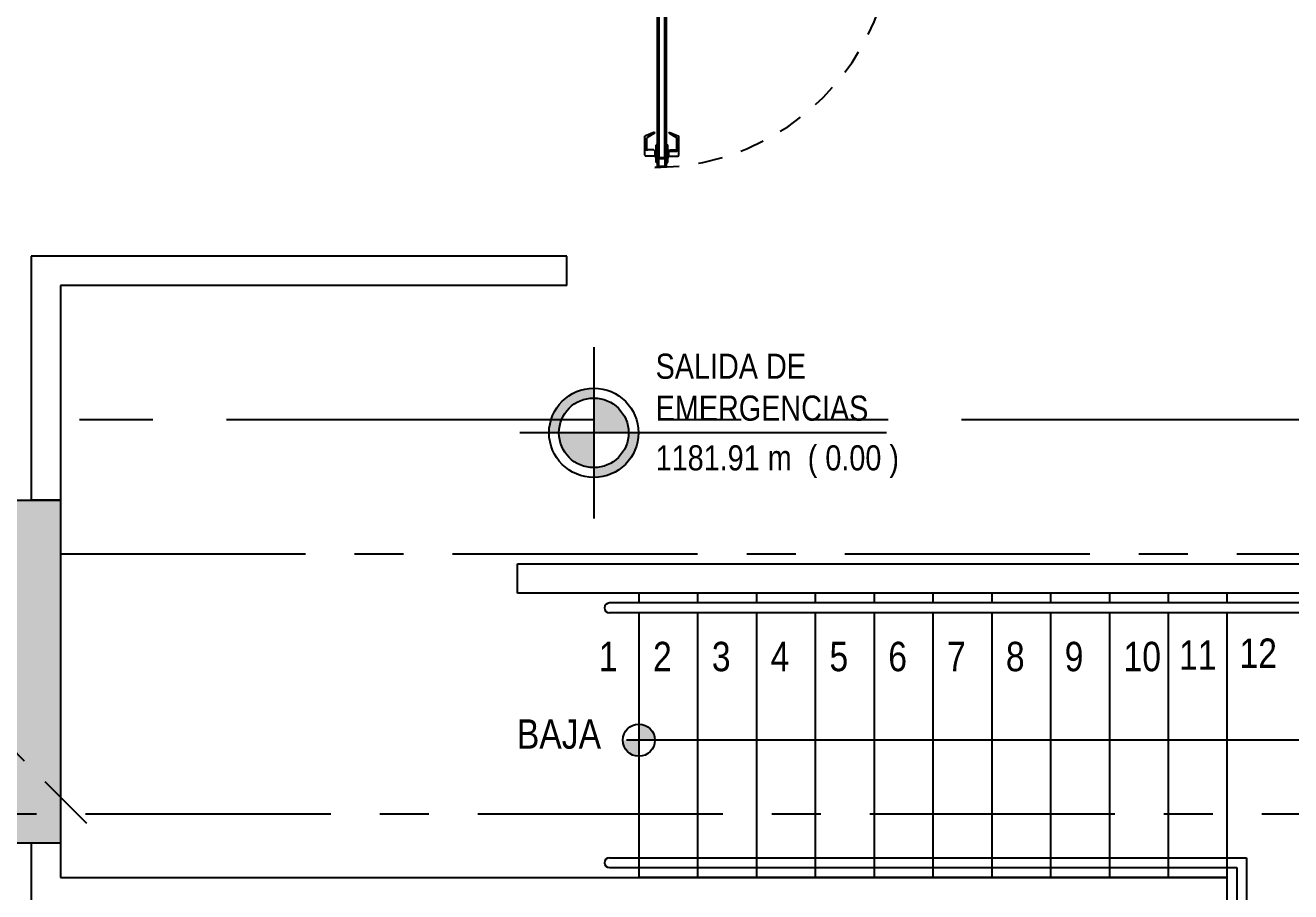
# Model space of a CAD drawing. Extents: x -28 to 149, y -33 to 76.
# Drawn here: x 40.17 to 46.62, y -0.75 to 3.67 of the extents above; entities that cross this region are included whole.
import ezdxf

# ---------------------------------------------------------------- set-up
doc = ezdxf.new("R2010")
doc.units = 0
for name, pattern in [('CENTER', [2, 1.25, -0.25, 0.25, -0.25]), ('DASHDOT', [1, 0.5, -0.25, 0, -0.25]), ('DASHDOT2', [12.7, 6.35, -3.175, 0, -3.175]), ('HIDDEN2', [0.1875, 0.125, -0.0625]), ('PHANTOM2', [1.25, 0.625, -0.125, 0.125, -0.125, 0.125, -0.125])]:
    doc.linetypes.add(name, pattern=pattern)
for name, color, linetype in [('arq-columnas', 5, 'Continuous'), ('arq-ejes', 1, 'DASHDOT2'), ('arq-ejes-principales', 1, 'CENTER'), ('arq-escaleras', 1, 'Continuous'), ('arq-escaleras-tex', 3, 'Continuous'), ('arq-hatch', 252, 'Continuous'), ('arq-indicacion de corte', 5, 'PHANTOM2'), ('arq-niveles', 1, 'Continuous'), ('arq-pared mamposteria', 4, 'Continuous'), ('arq-puertas', 2, 'Continuous')]:
    doc.layers.add(name, color=color, linetype=linetype)
doc.layers.add('mv', color=191, linetype='Continuous', plot=False)
doc.styles.add('dape 2', font='ARIALN.TTF', dxfattribs={"height": 2.5})

# ---------------------------------------------------------------- blocks, each defined once
blk = doc.blocks.new('*U203')
for p, q in [((-0.1225, 1.2929), (-0.1225, 1.2029)), ((-0.115, 1.2929), (-0.1225, 1.2929)), ((-0.07, 1.2929), (-0.0625, 1.2929)), ((-0.0625, 1.2929), (-0.0625, 1.2029)), ((-0.179, 1.2554), (-0.179, 1.1584)), ((-0.1275, 1.2604), (-0.174, 1.2604)), ((-0.169, 1.2334), (-0.169, 1.1668)), ((-0.1344, 1.2279), (-0.169, 1.2279)), ((-0.1275, 1.2354), (-0.167, 1.2354)), ((-0.1344, 1.2279), (-0.1275, 1.2354)), ((-0.1275, 1.2654), (-0.1275, 1.2304)), ((-0.1225, 1.2654), (-0.1275, 1.2654)), ((-0.1225, 1.2304), (-0.1275, 1.2304)), ((-0.0625, 1.2654), (-0.0575, 1.2654)), ((-0.0625, 1.2304), (-0.0575, 1.2304)), ((-0.0575, 1.2654), (-0.0575, 1.2304)), ((-0.0575, 1.2604), (-0.011, 1.2604)), ((-0.0506, 1.2279), (-0.0575, 1.2354)), ((-0.0506, 1.2279), (-0.016, 1.2279)), ((-0.016, 1.2334), (-0.016, 1.1668)), ((-0.006, 1.2554), (-0.006, 1.1584)), ((-0.128, 1.1423), (-0.169, 1.1668)), ((-0.115, 1.2029), (-0.1225, 1.2029)), ((-0.07, 1.2029), (-0.0625, 1.2029)), ((-0.057, 1.1423), (-0.016, 1.1668)), ((-0.1298, 1.1389), (-0.179, 1.1584)), ((-0.128, 1.1423), (-0.1298, 1.1389)), ((-0.057, 1.1423), (-0.0552, 1.1389)), ((-0.0552, 1.1389), (-0.006, 1.1584))]:
    blk.add_line(p, q)
for points in [[(-0.115, 1.3179), (-0.07, 1.3179), (-0.07, 0.109), (-0.115, 0.109)], [(-0.0775, 1.2729), (-0.1075, 1.2729), (-0.1075, 1.3129), (-0.0775, 1.3129)], [(-0.1075, 0.159), (-0.0775, 0.159), (-0.0775, 1.2679), (-0.1075, 1.2679)], [(-0.0775, 0.154), (-0.1075, 0.154), (-0.1075, 0.114), (-0.0775, 0.114)]]:
    blk.add_lwpolyline(points, close=True)
for points in [[(-1.3127, -0.069), (-1.32, -0.069), (-1.32, -0.079), (-1.27, -0.079), (-1.27, -0.039), (-1.255, -0.039), (-1.255, 0.031), (-1.27, 0.031), (-1.27, 0.079), (-1.32, 0.079), (-1.32, 0.069), (-1.31, 0.069)], [(-0.065, 0.109), (-0.115, 0.109), (-0.115, 0.099), (-0.065, 0.099)], [(-0.0073, -0.069), (0, -0.069), (0, -0.079), (-0.05, -0.079), (-0.05, -0.039), (-0.065, -0.039), (-0.065, 0.031), (-0.05, 0.031), (-0.05, 0.079), (0, 0.079), (0, 0.069), (-0.01, 0.069)], [(-0.0513, 0.0953), (-0.0513, 0.0453), (-0.0613, 0.0453), (-0.0613, 0.0953)]]:
    blk.add_lwpolyline(points)
blk.add_circle((-0.0563, 0.104), 0.01)
at = {"color": 251, "linetype": 'HIDDEN2'}
blk.add_arc((-0.0563, 0.104), 1.214, 90, 180, dxfattribs=at)
for centre, radius, start, end in [((-0.174, 1.2554), 0.005, 90, 180), ((-0.167, 1.2334), 0.002, 90, 180), ((-0.011, 1.2554), 0.005, 360, 90)]:
    blk.add_arc(centre, radius, start, end)
at = {"layer": 'mv'}
blk.add_line((-0.07, 1.318), (-0.0563, 1.318), dxfattribs=at)
for p in [(-1.32, 0), (0, 0), (0, 0), (0, 0), (0, 0), (0, 0), (0, 0), (0, 0), (0, 0), (0, 0)]:
    blk.add_point(p, dxfattribs=at)

msp = doc.modelspace()

# ---------------------------------------------------------------- hatches: boundary and pattern name
at = {"layer": 'arq-escaleras-tex'}
for points in [[(43.2994, 0.1071), (43.3, 0.025), (43.3821, 0.0256, 0.414214)], [(43.2179, 0.0244, 0.414214), (43.3006, -0.0571), (43.3, 0.025)]]:
    msp.add_hatch(color=8, dxfattribs=at).paths.add_polyline_path(points)
at = {"layer": 'arq-niveles'}
h = msp.add_hatch(color=8, dxfattribs=at)
h.paths.add_polyline_path([(42.8926, 1.593, 0.414214), (43.0701, 1.4155), (43.0701, 1.593)])
h.paths.add_polyline_path([(43.0701, 1.7704), (43.0701, 1.593), (43.2476, 1.593, 0.414214)])
h.paths.add_polyline_path([(42.8422, 1.593), (42.8926, 1.593, -0.414214), (43.0701, 1.7704), (43.0701, 1.8209, 0.414214)])
h.paths.add_polyline_path([(43.0701, 1.4155), (43.0701, 1.3651, 0.414214), (43.298, 1.593), (43.2476, 1.593, -0.414214)])

# ---------------------------------------------------------------- linework, layer by layer
at = {"layer": 'arq-columnas'}
msp.add_lwpolyline([(39.65, 1.25), (40.35, 1.25), (40.35, -0.5), (39.65, -0.5)], close=True, dxfattribs=at)
at = {"layer": 'arq-ejes', "linetype": 'DASHDOT', "ltscale": 0.6}
msp.add_line((40.4845, -0.4), (36.0023, 4.0881), dxfattribs=at)
at = {"layer": 'arq-ejes-principales'}
for p, q in [((40.35, 0.975), (60.0081, 0.975)), ((-5.5218, -0.35), (60.0465, -0.35))]:
    msp.add_line(p, q, dxfattribs=at)
at = {"layer": 'arq-escaleras'}
for p, q in [((46.3, 0.775), (43.3, 0.775)), ((47.65, 0.725), (43.15, 0.725)), ((47.6, 0.675), (43.15, 0.675)), ((43.15, -0.575), (46.4, -0.575)), ((46.4, -0.575), (46.4, -0.925)), ((43.15, -0.625), (46.35, -0.625)), ((46.35, -0.625), (46.35, -0.875)), ((46.3, -0.675), (43.3, -0.675))]:
    msp.add_line(p, q, dxfattribs=at)
for points in [[(43.3, 0.775), (43.3, 0.725)], [(43.3, 0.775), (43.3, 0.725)], [(43.6, 0.775), (43.6, 0.725)], [(43.9, 0.775), (43.9, 0.725)], [(44.2, 0.775), (44.2, 0.725)], [(44.5, 0.775), (44.5, 0.725)], [(44.8, 0.775), (44.8, 0.725)], [(45.1, 0.775), (45.1, 0.725)], [(45.4, 0.775), (45.4, 0.725)], [(45.7, 0.775), (45.7, 0.725)], [(46, 0.775), (46, 0.725)], [(46.3, 0.775), (46.3, 0.725)], [(43.3, 0.675), (43.3, -0.625)], [(43.3, 0.675), (43.3, -0.625)], [(43.6, 0.675), (43.6, -0.625)], [(43.9, 0.675), (43.9, -0.625)], [(44.2, 0.675), (44.2, -0.625)], [(44.5, 0.675), (44.5, -0.625)], [(44.8, 0.675), (44.8, -0.625)], [(45.1, 0.675), (45.1, -0.625)], [(45.4, 0.675), (45.4, -0.625)], [(45.7, 0.675), (45.7, -0.625)], [(46, 0.675), (46, -0.625)], [(46.3, 0.675), (46.3, -0.625)], [(43.3, -0.625), (43.3, -0.675)], [(43.3, -0.625), (43.3, -0.675)], [(43.6, -0.625), (43.6, -0.675)], [(43.9, -0.625), (43.9, -0.675)], [(44.2, -0.625), (44.2, -0.675)], [(44.5, -0.625), (44.5, -0.675)], [(44.8, -0.625), (44.8, -0.675)], [(45.1, -0.625), (45.1, -0.675)], [(45.4, -0.625), (45.4, -0.675)], [(45.7, -0.625), (45.7, -0.675)], [(46, -0.625), (46, -0.675)], [(46.3, -0.625), (46.3, -0.675)], [(46.3, -0.625), (46.3, -0.675)]]:
    msp.add_lwpolyline(points, dxfattribs=at)
for centre in [(43.15, 0.7), (43.15, -0.6)]:
    msp.add_arc(centre, 0.025, 90, 270, dxfattribs=at)
at = {"layer": 'arq-escaleras-tex'}
msp.add_line((47.2719, 0.025), (43.2374, 0.025), dxfattribs=at)
msp.add_circle((43.3, 0.025), 0.0821, dxfattribs=at)
at = {"layer": 'arq-hatch'}
msp.add_solid([(39.65, 1.25), (40.35, 1.25), (39.65, -0.5), (40.35, -0.5)], dxfattribs=at)
at = {"layer": 'arq-indicacion de corte', "ltscale": 3}
msp.add_line((-7.5535, 1.661), (64.0871, 1.661), dxfattribs=at)
at = {"layer": 'arq-niveles'}
for p, q in [((43.0701, 2.0302), (43.0701, 1.1558)), ((44.5638, 1.593), (42.6937, 1.593))]:
    msp.add_line(p, q, dxfattribs=at)
for radius in [0.2279, 0.1775]:
    msp.add_circle((43.0701, 1.593), radius, dxfattribs=at)
at = {"layer": 'arq-pared mamposteria'}
for p, q in [((42.9331, 2.495), (40.2, 2.495)), ((40.2, 2.495), (40.2, 1.25)), ((42.9331, 2.345), (42.9331, 2.495)), ((42.9331, 2.345), (40.35, 2.345)), ((40.35, 2.345), (40.35, 1.25)), ((40.35, 1.25), (40.2, 1.25)), ((42.6818, 0.925), (47.85, 0.925)), ((42.6818, 0.775), (42.6818, 0.925)), ((40.2, -0.5), (40.2, -0.825)), ((40.35, -0.5), (40.2, -0.5)), ((40.35, -0.5), (40.35, -0.675)), ((40.35, -0.675), (46.3, -0.675))]:
    msp.add_line(p, q, dxfattribs=at)
for points in [[(47.7, 0.775), (42.6818, 0.775)], [(46.3, -0.675), (46.3, -0.825)]]:
    msp.add_lwpolyline(points, dxfattribs=at)

# ---------------------------------------------------------------- block references
at = {"layer": 'arq-puertas', "rotation": 180}
msp.add_blockref('*U203', (43.325, 4.2653), dxfattribs=at)

# ---------------------------------------------------------------- texts
at = {"layer": 'arq-escaleras-tex', "char_height": 0.15, "attachment_point": 1, "style": 'dape 2'}
for s, insert, width in [('1', (43.0957, 0.5269), 0.425811), ('2', (43.3723, 0.5269), 0.425811), ('3', (43.6723, 0.5269), 0.425811), ('4', (43.9723, 0.5269), 0.425811), ('5', (44.2723, 0.5269), 0.425811), ('6', (44.5723, 0.5269), 0.425811), ('7', (44.8723, 0.5269), 0.425811), ('8', (45.1723, 0.5269), 0.425811), ('9', (45.4723, 0.5269), 0.425811), ('10', (45.7723, 0.5269), 0.425811), ('11', (46.0555, 0.5344), 0.425811), ('12', (46.3637, 0.5437), 0.425811), ('BAJA', (42.6777, 0.1314), 0.725811)]:
    msp.add_mtext(s, dxfattribs=dict(at, insert=insert, width=width))
at = {"layer": 'arq-niveles', "color": 2, "style": 'dape 2'}
msp.add_text('1181.91 m  ( 0.00 )', height=0.128214, dxfattribs=at).set_placement((43.3857, 1.4014))
at = {"layer": 'arq-niveles', "color": 2, "insert": (43.3855, 1.9969), "char_height": 0.128214, "width": 1.689608, "attachment_point": 1, "style": 'dape 2'}
msp.add_mtext('SALIDA DE EMERGENCIAS', dxfattribs=at)

doc.saveas('drawing.dxf')
